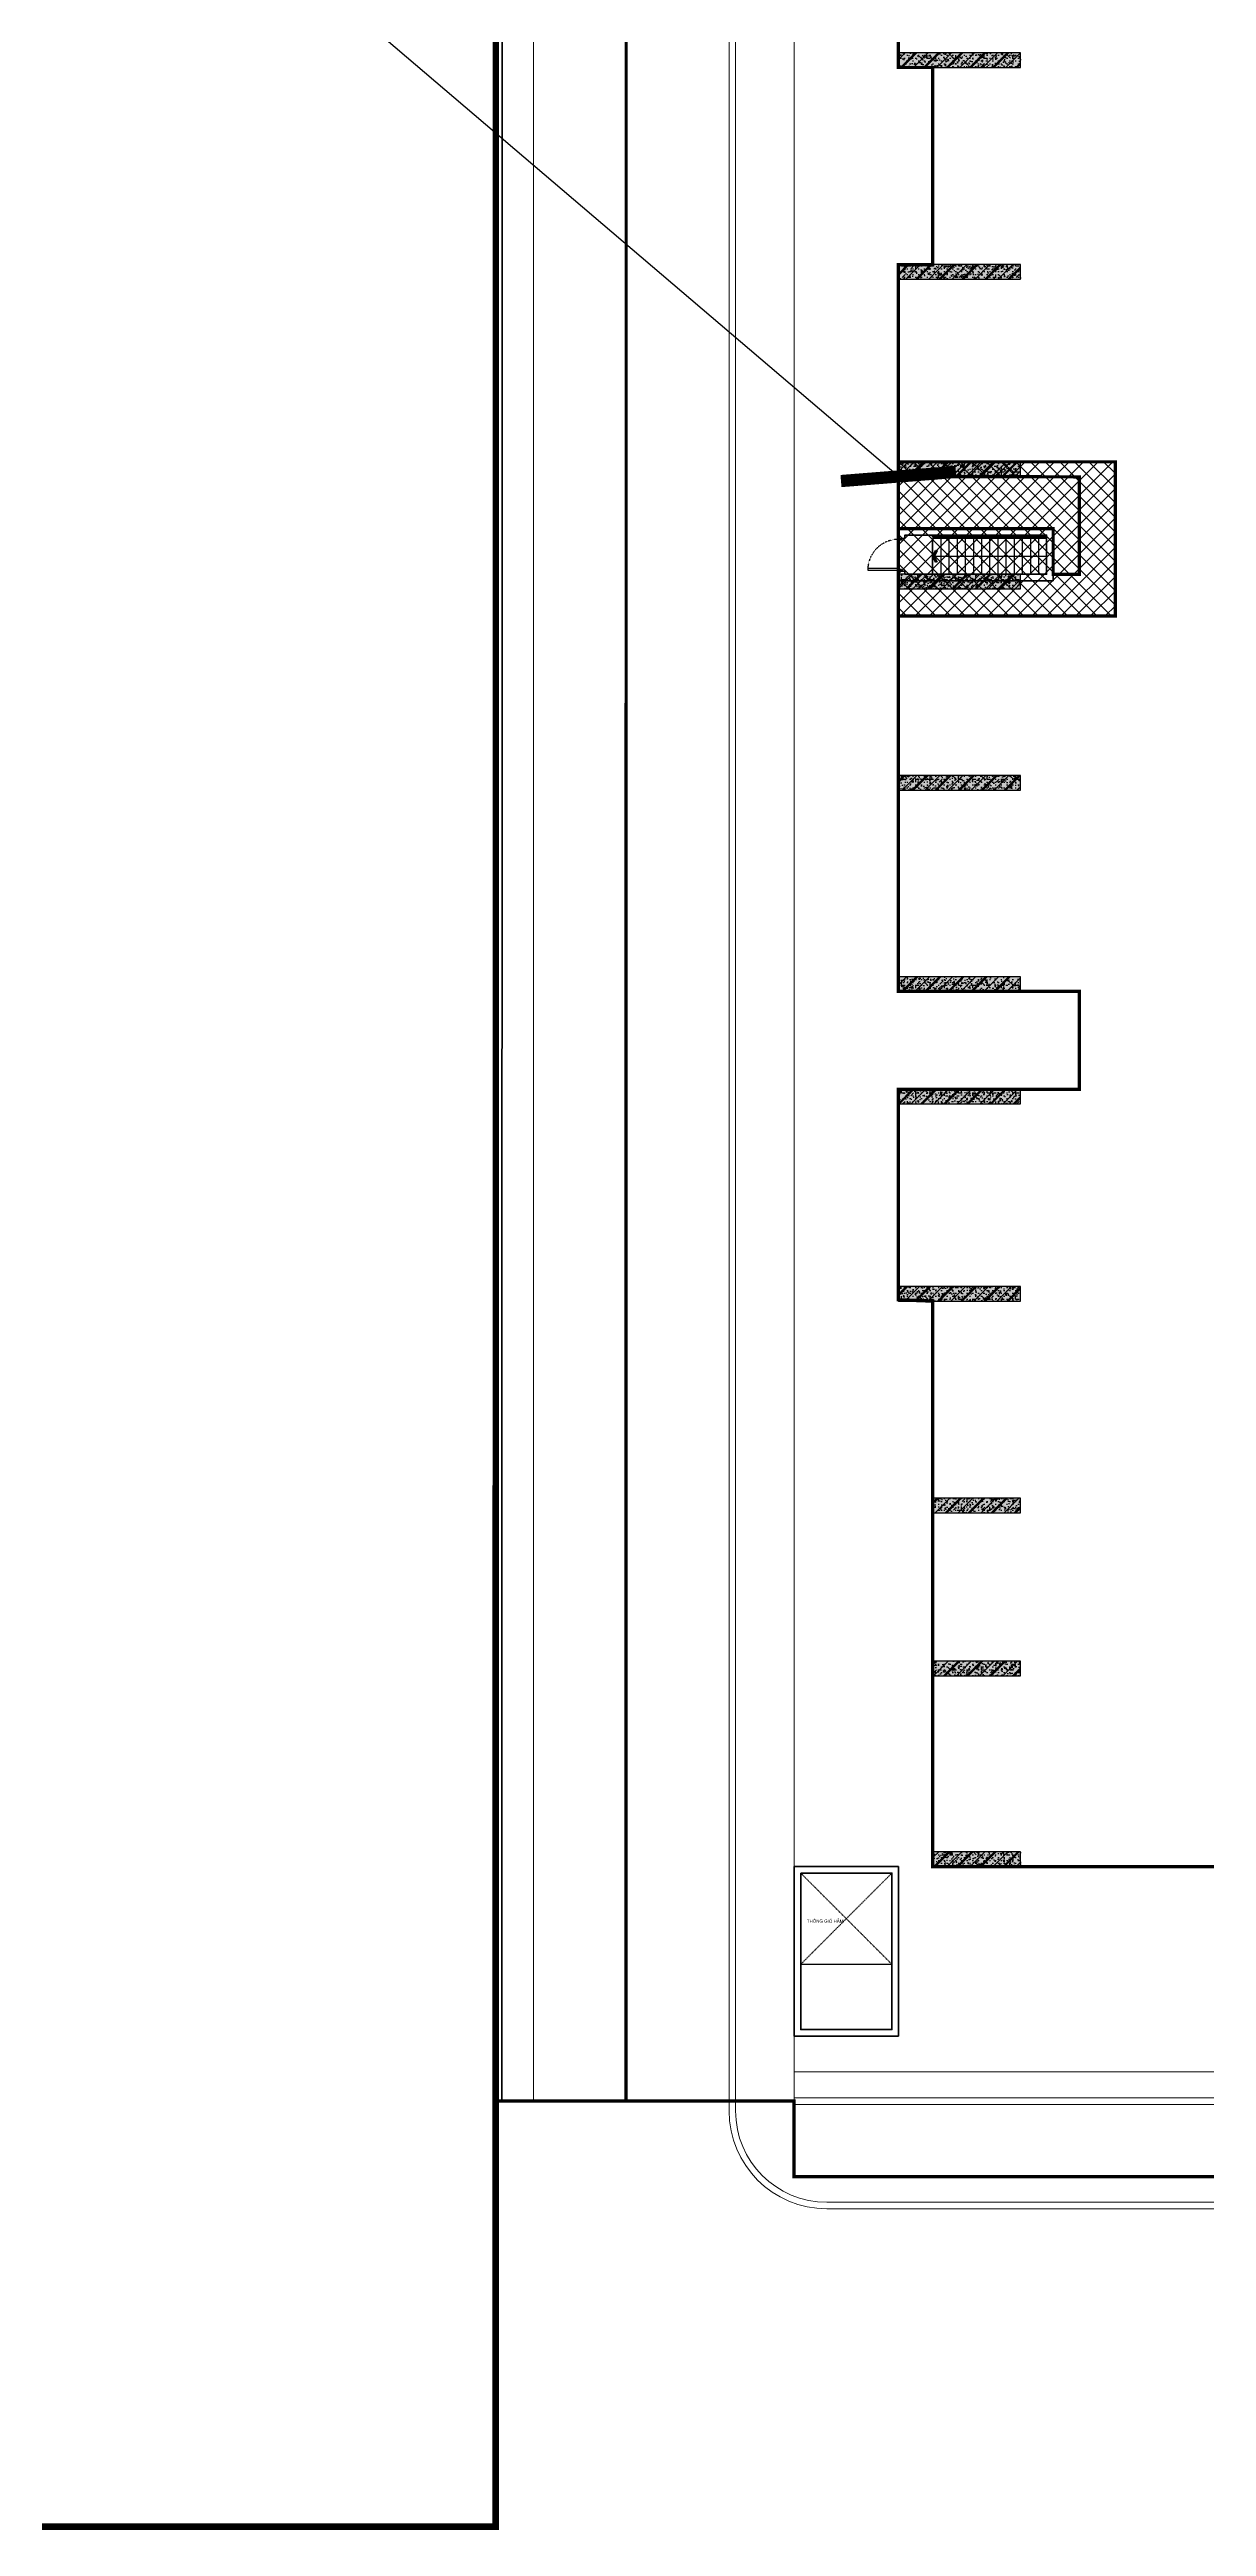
# Model space of a CAD drawing. Header units: millimetres. Extents: x 379264 to 1158416, y -283062 to 356890.
# Drawn here: x 766869 to 767579, y -4580 to -3060 of the extents above; entities that cross this region are included whole.
import ezdxf
from ezdxf.enums import TextEntityAlignment as Align
from ezdxf.xclip import XClip

# ---------------------------------------------------------------- set-up
doc = ezdxf.new("R2010")
doc.units = ezdxf.units.MM
doc.header["$XCLIPFRAME"] = 0
for name, pattern in [('keyplan TANG 1$0$Core 1A$0$Hidden10.5', [1.5, 1, -0.5]), ('keyplan TANG 1$0$mb tang 1 TWA$0$Hidden10.5', [1.5, 1, -0.5]), ('keyplan TANG 1$0$mb tang 1 TWA$0$Hidden21', [3, 2, -1]), ('keyplan TANG 1$0$Ranh dat$0$HTT Divide', [18, 10, -2, 1, -2, 1, -2]), ('keyplan TANG 1$0$Ranh dat$0$HTT Hidden 21', [3, 2, -1])]:
    doc.linetypes.add(name, pattern=pattern)
for name, color, linetype in [('11PM. DIM', 2, 'Continuous'), ('BLOCK A - CHI TIET THANG 1$0$Dim 100', 1, 'Continuous'), ('BLOCK A - CHI TIET THANG 3$0$Dim 50', 1, 'Continuous'), ('BLOCK A - CHI TIET THANG 3$0$DnW', 20, 'Continuous'), ('keyplan TANG 1$0$Concrete Line', 250, 'Continuous'), ('keyplan TANG 1$0$mb tang 1 TWA$0$Door', 250, 'Continuous'), ('keyplan TANG 1$0$mb tang 1 TWA$0$Staircase', 250, 'Continuous'), ('keyplan TANG 1$0$mb tang 1 TWA$0$Staircase Break', 250, 'Continuous'), ('keyplan TANG 1$0$mb tang 1 TWA$0$Staircase Direction', 250, 'Continuous'), ('keyplan TANG 1$0$mb tang 1 TWA$0$Staircase Hidden', 250, 'keyplan TANG 1$0$mb tang 1 TWA$0$Hidden21'), ('keyplan TANG 1$0$MB_Cot tang 1$0$Concrete Hatch', 250, 'Continuous'), ('keyplan TANG 1$0$MB_Cot tang 1$0$Concrete Line', 250, 'Continuous'), ('keyplan TANG 1$0$MB_Cot tang 1$0$Concrete Solid', 250, 'Continuous'), ('keyplan TANG 1$0$Opening Hidden', 250, 'keyplan TANG 1$0$Core 1A$0$Hidden10.5'), ('keyplan TANG 1$0$Opening Line', 250, 'Continuous'), ('keyplan TANG 1$0$Opening Text', 250, 'Continuous')]:
    doc.layers.add(name, color=color, linetype=linetype)
for name, color, linetype, lineweight in [('keyplan TANG 1$0$Hatch vat lieu', 250, 'Continuous', 5), ('keyplan TANG 1$0$mb tang 1 TWA$0$Net cat Tuong', 250, 'Continuous', 40), ('keyplan TANG 1$0$Net cat Tuong', 250, 'Continuous', 40), ('keyplan TANG 1$0$Net Thay khac', 250, 'Continuous', 15), ('keyplan TANG 1$0$Net thay Tuong', 250, 'Continuous', 20), ('keyplan TANG 1$0$Ranh dat$0$CGXD', 250, 'keyplan TANG 1$0$Ranh dat$0$HTT Hidden 21', 40), ('keyplan TANG 1$0$Ranh dat$0$Ranh dat', 250, 'keyplan TANG 1$0$Ranh dat$0$HTT Divide', 40)]:
    doc.layers.add(name, color=color, linetype=linetype, lineweight=lineweight)
doc.styles.add('[PMDC2013]STYLE', font='arial.ttf', dxfattribs={"width": 0.8})
doc.styles.add('keyplan TANG 1$0$VNI-HelveC', font='VHELVCN_0.TTF')
doc.dimstyles.new('BLOCK A - CHI TIET THANG 1$0$Dim 50 (A1-A2)', dxfattribs={"dimscale": 50, "dimtxt": 2.5, "dimasz": 0.7, "dimexe": 1, "dimexo": 1, "dimgap": 1, "dimtad": 1, "dimdec": 0, "dimzin": 12, "dimdsep": 46, "dimtxsty": '[PMDC2013]STYLE', "dimblk": 'ARCHTICK', "dimcen": 0, "dimdle": 1, "dimclrd": 2, "dimclre": 2, "dimclrt": 4, "dimadec": 0, "dimazin": 0, "dimtfac": 1, "dimtdec": 0, "dimtix": 1, "dimtmove": 2, "dimatfit": 3, "dimldrblk": 'ARCHTICK', "dimfxl": 1, "dimtolj": 1, "dimtzin": 0, "dimarcsym": 0})

# ---------------------------------------------------------------- blocks, each defined once
blk = doc.blocks.new('*U1377')
at = {"layer": 'keyplan TANG 1$0$Opening Hidden'}
for p, q in [((0, 0), (2800, 2800)), ((2800, 0), (0, 2800))]:
    blk.add_line(p, q, dxfattribs=at)
at = {"layer": 'keyplan TANG 1$0$Opening Line'}
blk.add_lwpolyline([(0, 0), (2800, 5.684341886080801e-14), (2800, 2800), (0, 2800)], close=True, dxfattribs=at)
at = {"layer": 'keyplan TANG 1$0$Opening Text', "style": 'keyplan TANG 1$0$VNI-HelveC'}
blk.add_attdef('OPENING', text='', height=100, dxfattribs=at).set_placement((750, 1325.000000000007), align=Align.MIDDLE_CENTER)
blk = doc.blocks.new('keyplan TANG 1$0$A$Cec98b088')
at = {"layer": 'keyplan TANG 1$0$Net cat Tuong'}
for points in [[(-3198.334611486609, 90250), (1.665388513391463, 90250), (1.665388513391463, 85049.16828283906), (-3198.334611486609, 85049.16828283906)], [(-2998.334611486609, 90050), (-198.3346114866085, 90050), (-198.3346114866085, 85249.16828283906), (-2998.334611486609, 85249.16828283906)]]:
    blk.add_lwpolyline(points, close=True, dxfattribs=at)
at = {"layer": 'keyplan TANG 1$0$Opening Line'}
blk.add_blockref('*U1377', (-2998.334611486609, 87250), dxfattribs=at).add_auto_attribs({'OPENING': 'THOÂNG GIOÙ HAÀM'})
blk = doc.blocks.new('keyplan TANG 1$0$mb tang 1 TWA$0$Arrow 60')
at = {"linetype": 'ByBlock', "lineweight": -2}
h = blk.add_hatch(color=0, dxfattribs=at)
h.paths.add_polyline_path([(1.875, 0.9375000000000001), (1.651393202249892, 1.384713595499924), (0, 0.5590169943748364), (-1.651393202250176, 1.384713595499924), (-1.875, 0.9375000000001494), (0, 0)], flags=17)
h.paths.add_polyline_path([(1.651393202249892, 1.384713595499925), (1.875, 0.9375), (0, 0), (-1.875, 0.9375000000001492), (-1.651393202250176, 1.384713595499925), (0, 0.5590169943748364)])
blk.add_hatch(color=0, dxfattribs=at).paths.add_polyline_path([(1.651393202249892, 1.384713595499925), (1.875, 0.9375), (0, 0), (-1.875, 0.9375000000001492), (-1.651393202250176, 1.384713595499925), (0, 0.5590169943748364)])
at = {"color": 0, "linetype": 'ByBlock', "lineweight": -2}
blk.add_lwpolyline([(1.651393202249892, 1.384713595499925), (1.875, 0.9375), (0, 0), (-1.875, 0.9375000000001492), (-1.651393202250176, 1.384713595499925), (0, 0.5590169943748364)], close=True, dxfattribs=at)
blk = doc.blocks.new('keyplan TANG 1$0$mb tang 1 TWA$0$Dot')
at = {"linetype": 'ByBlock', "lineweight": -2}
h = blk.add_hatch(color=0, dxfattribs=at)
edge = h.paths.add_edge_path()
edge.add_arc((0, 0), 0.5, 0, 360)
at = {"color": 0, "linetype": 'ByBlock', "lineweight": -2}
blk.add_line((-1.110223024625157e-16, -1), (5.551115123125783e-17, 1), dxfattribs=at)
blk.add_circle((0, 0), 0.5, dxfattribs=at)
blk = doc.blocks.new('*U1434')
at = {"layer": 'keyplan TANG 1$0$mb tang 1 TWA$0$Staircase'}
h = blk.add_hatch(dxfattribs=at)
h.set_pattern_fill('_USER', color=256, scale=250, angle=90, pattern_type=0)
h.set_pattern_definition([(90, (2200, 2550), (-250, 1.530808498934192e-14), [])])
h.paths.add_polyline_path([(1200, 2550), (4950, 2550), (4950, 1450), (1200, 1450)])
h.paths.add_polyline_path([(1200, 1400), (4950, 1400), (4950, 1350), (1200, 1350)])
h.paths.add_polyline_path([(1200, 1200), (4950, 1200), (4950, 1150), (1200, 1150)])
h.paths.add_polyline_path([(1200, 1100), (4950.000000000001, 1100), (4950.000000000001, 0), (1200, 0)])
for p, q in [((0, 0), (0, 2550)), ((0, 2550), (6150, 2550)), ((1200, 1450), (1200, 2550)), ((4950, 1450), (4950, 2550)), ((1100, 1100), (1100, 1450)), ((1100, 1450), (5050, 1450)), ((1100, 1100), (5050, 1100)), ((1150, 1150), (1150, 1400)), ((1150, 1400), (5000, 1400)), ((1150, 1150), (5000, 1150)), ((1200, 1150), (1200, 1400)), ((1200, 1400), (1200, 1350)), ((1200, 1350), (4950, 1350)), ((1200, 1200), (4950, 1200)), ((1200, 1200), (1200, 1150)), ((1200, 0), (1200, 1100)), ((4950, 1150), (4950, 1400)), ((4950, 0), (4950, 1100)), ((5000, 1150), (5000, 1400)), ((5050, 1100), (5050, 1450)), ((0, 0), (6150, 0))]:
    blk.add_line(p, q, dxfattribs=at)
for points in [[(1200, 2550), (4950, 2550), (4950, 1450), (1200, 1450)], [(1200, 1400), (4950, 1400), (4950, 1350), (1200, 1350)], [(1200, 1200), (4950, 1200), (4950, 1150), (1200, 1150)], [(1200, 1100), (4950.000000000001, 1100), (4950.000000000001, 0), (1200, 0)]]:
    blk.add_lwpolyline(points, close=True, dxfattribs=at)
at = {"layer": 'keyplan TANG 1$0$mb tang 1 TWA$0$Staircase Break'}
for p, q in [((1597.852911065573, 1350), (1847.852911065573, 2550)), ((1700, 1350), (1950, 2550))]:
    blk.add_line(p, q, dxfattribs=at)
at = {"layer": 'keyplan TANG 1$0$mb tang 1 TWA$0$Staircase Direction'}
for p, q in [((599.9999999999999, 550), (599.9999999999997, 2000)), ((599.9999999999997, 2000), (5550.000000000002, 2000)), ((5550.000000000001, 550), (5550.000000000002, 2000)), ((599.9999999999999, 550), (5550.000000000001, 550))]:
    blk.add_line(p, q, dxfattribs=at)
at = {"layer": 'keyplan TANG 1$0$mb tang 1 TWA$0$Staircase Hidden'}
for p, q in [((6150, 2550), (6150, 0)), ((6150.000000000001, 1200), (6150.000000000001, 1350))]:
    blk.add_line(p, q, dxfattribs=at)
for centre, start, end in [((1200, 1350), 90, 180), ((4950.000000000001, 1350), 7.016709298534877e-15, 90), ((1200, 1200), 180, 270), ((4950.000000000001, 1200), 270, 7.016709298534877e-15)]:
    blk.add_arc(centre, 1200, start, end, dxfattribs=at)
at = {"layer": 'keyplan TANG 1$0$mb tang 1 TWA$0$Staircase Direction', "yscale": 100, "zscale": 100}
for name, p, xscale, rotation in [('keyplan TANG 1$0$mb tang 1 TWA$0$Arrow 60', (1835.416666666667, 2000), 100, 270), ('keyplan TANG 1$0$mb tang 1 TWA$0$Dot', (4950, 2000), 100, 270), ('keyplan TANG 1$0$mb tang 1 TWA$0$Arrow 60', (4950, 550), -100, 90)]:
    blk.add_blockref(name, p, dxfattribs=dict(at, xscale=xscale, rotation=rotation))
blk = doc.blocks.new('keyplan TANG 1$0$mb tang 1 TWA$0$Door 1000-1')
at = {"color": 0, "linetype": 'ByBlock'}
blk.add_lwpolyline([(30, 100), (75, 100), (75, 1040.000000000015), (30, 1040.000000000015)], close=True, dxfattribs=at)
for points in [[(50, 55), (30, 55), (30, 100), (0, 100), (0, 0), (50, 0), (50, 55)], [(950.0000000000146, 55), (970.0000000000146, 55), (970.0000000000146, 100), (1000.000000000015, 100), (1000.000000000015, 0), (950.0000000000146, 0), (950.0000000000146, 55)]]:
    blk.add_lwpolyline(points, dxfattribs=at)
at = {"color": 0, "linetype": 'keyplan TANG 1$0$mb tang 1 TWA$0$Hidden10.5'}
blk.add_arc((30, 100), 940.0000000000146, 0, 90, dxfattribs=at)
blk = doc.blocks.new('*U1435')
at = {"layer": 'keyplan TANG 1$0$mb tang 1 TWA$0$Door'}
blk.add_blockref('keyplan TANG 1$0$mb tang 1 TWA$0$Door 1000-1', (0, 0), dxfattribs=at)
blk = doc.blocks.new('*U40')
at = {"layer": 'keyplan TANG 1$0$MB_Cot tang 1$0$Concrete Hatch'}
h = blk.add_hatch(dxfattribs=at)
h.set_pattern_fill('CONCRETE', color=256, scale=50, style=0, pattern_type=2)
h.set_pattern_definition([(45, (3200, -299.9999999999999), (-176.7766952966369, 176.7766952966369), []), (45, (3200, -249.9999999999999), (-353.5533905932737, 353.5533905932738), []), (49.99999999999999, (3200, -299.9999999999999), (358.6300913003767, -31.37606749129755), [37.5, -412.5]), (355, (3200, -299.9999999999999), (-69.3756668065, 376.0960668500059), [30, -330]), (100.4514, (3229.88584, -302.6146699999999), (289.2546908570108, 344.7197710304768), [31.870095, -350.571056]), (46.18420000000001, (3200, -199.9999999999999), (533.6205243128222, -82.75950716450905), [56.25, -618.75]), (96.6356, (3244.4683725, -206.8966534999999), (467.3313527743517, 487.0589354502209), [47.805144, -525.8565]), (351.1842, (3200, -199.9999999999999), (467.3309725668136, 487.0593004626623), [45, -495]), (21, (3250, -224.9999999999999), (298.4535260592309, -201.3094453326694), [37.5, -412.5]), (326.0000000000001, (3250, -224.9999999999999), (121.6576659607909, 362.5750225234265), [30, -330]), (71.4514, (3274.8711165, -241.7758029999999), (420.111314290745, 161.2652483549762), [31.870095, -350.571056]), (37.50000000000001, (3200, -299.9999999999999), (6.079927658645334, 166.4469269156558), [0, -326, 0, -335, 0, -331.25]), (7.499999999999999, (3200, -299.9999999999999), (131.5347687210743, 197.2058559411801), [0, -191, 0, -318.5, 0, -126.25]), (327.5, (3088.5, -299.9999999999999), (266.9112180862045, -11.2774358671899), [0, -125, 0, -390, 0, -517.5]), (317.5, (3038.5, -299.9999999999999), (291.5930846711931, 50.05249116615882), [0, -162.5, 0, -259, 0, -367.5]), (0, (3375, -124.9999999999999), (0, 875), [87.5, -787.5]), (0, (3637.5, 50.00000000000011), (0, 875), [87.5, -787.5]), (0, (3462.5, 400.0000000000001), (0, 875), [87.5, -350, 87.5, -350]), (90, (3375, -124.9999999999999), (-875, 5.35782974626967e-14), [87.5, -787.5]), (90, (3462.5, 400.0000000000001), (-875, 5.35782974626967e-14), [87.5, -787.5]), (90, (3725, 50.00000000000011), (-875, 5.35782974626967e-14), [87.5, -787.5]), (90, (3900, 312.5000000000001), (-875, 5.35782974626967e-14), [87.5, -787.5]), (135, (3462.5, -124.9999999999999), (-875.016357447105, 8.881784197001252e-14), [123.76, -1113.7]), (135, (3550, 400.0000000000001), (-875.016357447105, 8.881784197001252e-14), [123.76, -1113.7]), (45, (3637.5, 50.00000000000011), (8.881784197001252e-14, 875.016357447105), [123.76, -247.485, 123.76, -742.455]), (0, (3025, -299.9999999999999), (87.5, 87.5), [-175, 0])])
h.paths.add_polyline_path([(-250, 100), (-250, -349.9999999999999), (3500, -350), (3500, 100)])
at = {"layer": 'keyplan TANG 1$0$MB_Cot tang 1$0$Concrete Solid'}
blk.add_hatch(color=256, dxfattribs=at).paths.add_polyline_path([(-250, 100), (-250, -349.9999999999999), (3500, -350), (3500, 100)])
at = {"layer": 'keyplan TANG 1$0$MB_Cot tang 1$0$Concrete Line'}
blk.add_lwpolyline([(-250, 100), (-250, -349.9999999999999), (3500, -350), (3500, 100)], close=True, dxfattribs=at)
blk = doc.blocks.new('*U1383')
at = {"layer": 'keyplan TANG 1$0$MB_Cot tang 1$0$Concrete Hatch'}
h = blk.add_hatch(dxfattribs=at)
h.set_pattern_fill('CONCRETE', color=256, scale=50, style=0, pattern_type=2)
h.set_pattern_definition([(45, (3200, -199.9999999999998), (-176.7766952966369, 176.7766952966369), []), (45, (3200, -149.9999999999998), (-353.5533905932737, 353.5533905932738), []), (49.99999999999999, (3200, -199.9999999999998), (358.6300913003767, -31.37606749129755), [37.5, -412.5]), (355, (3200, -199.9999999999998), (-69.3756668065, 376.0960668500059), [30, -330]), (100.4514, (3229.88584, -202.6146699999998), (289.2546908570108, 344.7197710304768), [31.870095, -350.571056]), (46.18420000000001, (3200, -99.99999999999983), (533.6205243128222, -82.75950716450905), [56.25, -618.75]), (96.6356, (3244.4683725, -106.8966534999998), (467.3313527743517, 487.0589354502209), [47.805144, -525.8565]), (351.1842, (3200, -99.99999999999983), (467.3309725668136, 487.0593004626623), [45, -495]), (21, (3250, -124.9999999999998), (298.4535260592309, -201.3094453326694), [37.5, -412.5]), (326.0000000000001, (3250, -124.9999999999998), (121.6576659607909, 362.5750225234265), [30, -330]), (71.4514, (3274.8711165, -141.7758029999998), (420.111314290745, 161.2652483549762), [31.870095, -350.571056]), (37.50000000000001, (3200, -199.9999999999998), (6.079927658645334, 166.4469269156558), [0, -326, 0, -335, 0, -331.25]), (7.499999999999999, (3200, -199.9999999999998), (131.5347687210743, 197.2058559411801), [0, -191, 0, -318.5, 0, -126.25]), (327.5, (3088.5, -199.9999999999998), (266.9112180862045, -11.2774358671899), [0, -125, 0, -390, 0, -517.5]), (317.5, (3038.5, -199.9999999999998), (291.5930846711931, 50.05249116615882), [0, -162.5, 0, -259, 0, -367.5]), (0, (3375, -24.99999999999983), (0, 875), [87.5, -787.5]), (0, (3637.5, 150.0000000000002), (0, 875), [87.5, -787.5]), (0, (3462.5, 500.0000000000002), (0, 875), [87.5, -350, 87.5, -350]), (90, (3375, -24.99999999999983), (-875, 5.35782974626967e-14), [87.5, -787.5]), (90, (3462.5, 500.0000000000002), (-875, 5.35782974626967e-14), [87.5, -787.5]), (90, (3725, 150.0000000000002), (-875, 5.35782974626967e-14), [87.5, -787.5]), (90, (3900, 412.5000000000002), (-875, 5.35782974626967e-14), [87.5, -787.5]), (135, (3462.5, -24.99999999999983), (-875.016357447105, 8.881784197001252e-14), [123.76, -1113.7]), (135, (3550, 500.0000000000002), (-875.016357447105, 8.881784197001252e-14), [123.76, -1113.7]), (45, (3637.5, 150.0000000000002), (8.881784197001252e-14, 875.016357447105), [123.76, -247.485, 123.76, -742.455]), (0, (3025, -199.9999999999998), (87.5, 87.5), [-175, 0])])
h.paths.add_polyline_path([(-250, 150), (-250, -299.9999999999998), (3500, -299.9999999999999), (3500, 150)])
at = {"layer": 'keyplan TANG 1$0$MB_Cot tang 1$0$Concrete Solid'}
blk.add_hatch(color=256, dxfattribs=at).paths.add_polyline_path([(-250, 150), (-250, -299.9999999999998), (3500, -299.9999999999999), (3500, 150)])
at = {"layer": 'keyplan TANG 1$0$MB_Cot tang 1$0$Concrete Line'}
blk.add_lwpolyline([(-250, 150), (-250, -299.9999999999998), (3500, -299.9999999999999), (3500, 150)], close=True, dxfattribs=at)
blk = doc.blocks.new('*U1385')
at = {"layer": 'keyplan TANG 1$0$MB_Cot tang 1$0$Concrete Hatch'}
h = blk.add_hatch(dxfattribs=at)
h.set_pattern_fill('CONCRETE', color=256, scale=50, style=0, pattern_type=2)
h.set_pattern_definition([(45, (3200, -399.9999999999998), (-176.7766952966369, 176.7766952966369), []), (45, (3200, -349.9999999999998), (-353.5533905932737, 353.5533905932738), []), (49.99999999999999, (3200, -399.9999999999998), (358.6300913003767, -31.37606749129755), [37.5, -412.5]), (355, (3200, -399.9999999999998), (-69.3756668065, 376.0960668500059), [30, -330]), (100.4514, (3229.88584, -402.6146699999998), (289.2546908570108, 344.7197710304768), [31.870095, -350.571056]), (46.18420000000001, (3200, -299.9999999999998), (533.6205243128222, -82.75950716450905), [56.25, -618.75]), (96.6356, (3244.4683725, -306.8966534999998), (467.3313527743517, 487.0589354502209), [47.805144, -525.8565]), (351.1842, (3200, -299.9999999999998), (467.3309725668136, 487.0593004626623), [45, -495]), (21, (3250, -324.9999999999998), (298.4535260592309, -201.3094453326694), [37.5, -412.5]), (326.0000000000001, (3250, -324.9999999999998), (121.6576659607909, 362.5750225234265), [30, -330]), (71.4514, (3274.8711165, -341.7758029999998), (420.111314290745, 161.2652483549762), [31.870095, -350.571056]), (37.50000000000001, (3200, -399.9999999999998), (6.079927658645334, 166.4469269156558), [0, -326, 0, -335, 0, -331.25]), (7.499999999999999, (3200, -399.9999999999998), (131.5347687210743, 197.2058559411801), [0, -191, 0, -318.5, 0, -126.25]), (327.5, (3088.5, -399.9999999999998), (266.9112180862045, -11.2774358671899), [0, -125, 0, -390, 0, -517.5]), (317.5, (3038.5, -399.9999999999998), (291.5930846711931, 50.05249116615882), [0, -162.5, 0, -259, 0, -367.5]), (0, (3375, -224.9999999999998), (0, 875), [87.5, -787.5]), (0, (3637.5, -49.99999999999983), (0, 875), [87.5, -787.5]), (0, (3462.5, 300.0000000000002), (0, 875), [87.5, -350, 87.5, -350]), (90, (3375, -224.9999999999998), (-875, 5.35782974626967e-14), [87.5, -787.5]), (90, (3462.5, 300.0000000000002), (-875, 5.35782974626967e-14), [87.5, -787.5]), (90, (3725, -49.99999999999983), (-875, 5.35782974626967e-14), [87.5, -787.5]), (90, (3900, 212.5000000000002), (-875, 5.35782974626967e-14), [87.5, -787.5]), (135, (3462.5, -224.9999999999998), (-875.016357447105, 8.881784197001252e-14), [123.76, -1113.7]), (135, (3550, 300.0000000000002), (-875.016357447105, 8.881784197001252e-14), [123.76, -1113.7]), (45, (3637.5, -49.99999999999983), (8.881784197001252e-14, 875.016357447105), [123.76, -247.485, 123.76, -742.455]), (0, (3025, -399.9999999999998), (87.5, 87.5), [-175, 0])])
h.paths.add_polyline_path([(-250, 50), (-250, -399.9999999999998), (3500, -399.9999999999999), (3500, 50)])
at = {"layer": 'keyplan TANG 1$0$MB_Cot tang 1$0$Concrete Solid'}
blk.add_hatch(color=256, dxfattribs=at).paths.add_polyline_path([(-250, 50), (-250, -399.9999999999998), (3500, -399.9999999999999), (3500, 50)])
at = {"layer": 'keyplan TANG 1$0$MB_Cot tang 1$0$Concrete Line'}
blk.add_lwpolyline([(-250, 50), (-250, -399.9999999999998), (3500, -399.9999999999999), (3500, 50)], close=True, dxfattribs=at)
blk = doc.blocks.new('*U1386')
at = {"layer": 'keyplan TANG 1$0$MB_Cot tang 1$0$Concrete Hatch'}
h = blk.add_hatch(dxfattribs=at)
h.set_pattern_fill('CONCRETE', color=256, scale=50, style=0, pattern_type=2)
h.set_pattern_definition([(45, (2150, -399.9999999999998), (-176.7766952966369, 176.7766952966369), []), (45, (2150, -349.9999999999998), (-353.5533905932737, 353.5533905932738), []), (49.99999999999999, (2150, -399.9999999999998), (358.6300913003767, -31.37606749129755), [37.5, -412.5]), (355, (2150, -399.9999999999998), (-69.3756668065, 376.0960668500059), [30, -330]), (100.4514, (2179.88584, -402.6146699999998), (289.2546908570108, 344.7197710304768), [31.870095, -350.571056]), (46.18420000000001, (2150, -299.9999999999998), (533.6205243128222, -82.75950716450905), [56.25, -618.75]), (96.6356, (2194.4683725, -306.8966534999998), (467.3313527743517, 487.0589354502209), [47.805144, -525.8565]), (351.1842, (2150, -299.9999999999998), (467.3309725668136, 487.0593004626623), [45, -495]), (21, (2200, -324.9999999999998), (298.4535260592309, -201.3094453326694), [37.5, -412.5]), (326.0000000000001, (2200, -324.9999999999998), (121.6576659607909, 362.5750225234265), [30, -330]), (71.4514, (2224.8711165, -341.7758029999998), (420.111314290745, 161.2652483549762), [31.870095, -350.571056]), (37.50000000000001, (2150, -399.9999999999998), (6.079927658645334, 166.4469269156558), [0, -326, 0, -335, 0, -331.25]), (7.499999999999999, (2150, -399.9999999999998), (131.5347687210743, 197.2058559411801), [0, -191, 0, -318.5, 0, -126.25]), (327.5, (2038.5, -399.9999999999998), (266.9112180862045, -11.2774358671899), [0, -125, 0, -390, 0, -517.5]), (317.5, (1988.5, -399.9999999999998), (291.5930846711931, 50.05249116615882), [0, -162.5, 0, -259, 0, -367.5]), (0, (2325, -224.9999999999998), (0, 875), [87.5, -787.5]), (0, (2587.5, -49.99999999999983), (0, 875), [87.5, -787.5]), (0, (2412.5, 300.0000000000002), (0, 875), [87.5, -350, 87.5, -350]), (90, (2325, -224.9999999999998), (-875, 5.35782974626967e-14), [87.5, -787.5]), (90, (2412.5, 300.0000000000002), (-875, 5.35782974626967e-14), [87.5, -787.5]), (90, (2675, -49.99999999999983), (-875, 5.35782974626967e-14), [87.5, -787.5]), (90, (2850, 212.5000000000002), (-875, 5.35782974626967e-14), [87.5, -787.5]), (135, (2412.5, -224.9999999999998), (-875.016357447105, 8.881784197001252e-14), [123.76, -1113.7]), (135, (2500, 300.0000000000002), (-875.016357447105, 8.881784197001252e-14), [123.76, -1113.7]), (45, (2587.5, -49.99999999999983), (8.881784197001252e-14, 875.016357447105), [123.76, -247.485, 123.76, -742.455]), (0, (1975, -399.9999999999998), (87.5, 87.5), [-175, 0])])
h.paths.add_polyline_path([(-250, 50), (-250, -399.9999999999998), (2450, -399.9999999999999), (2450, 50)])
at = {"layer": 'keyplan TANG 1$0$MB_Cot tang 1$0$Concrete Solid'}
blk.add_hatch(color=256, dxfattribs=at).paths.add_polyline_path([(-250, 50), (-250, -399.9999999999998), (2450, -399.9999999999999), (2450, 50)])
at = {"layer": 'keyplan TANG 1$0$MB_Cot tang 1$0$Concrete Line'}
blk.add_lwpolyline([(-250, 50), (-250, -399.9999999999998), (2450, -399.9999999999999), (2450, 50)], close=True, dxfattribs=at)
blk = doc.blocks.new('*U41')
at = {"layer": 'keyplan TANG 1$0$MB_Cot tang 1$0$Concrete Hatch'}
h = blk.add_hatch(dxfattribs=at)
h.set_pattern_fill('CONCRETE', color=256, scale=50, style=0, pattern_type=2)
h.set_pattern_definition([(45, (2150, -299.9999999999999), (-176.7766952966369, 176.7766952966369), []), (45, (2150, -249.9999999999999), (-353.5533905932737, 353.5533905932738), []), (49.99999999999999, (2150, -299.9999999999999), (358.6300913003767, -31.37606749129755), [37.5, -412.5]), (355, (2150, -299.9999999999999), (-69.3756668065, 376.0960668500059), [30, -330]), (100.4514, (2179.88584, -302.6146699999999), (289.2546908570108, 344.7197710304768), [31.870095, -350.571056]), (46.18420000000001, (2150, -199.9999999999999), (533.6205243128222, -82.75950716450905), [56.25, -618.75]), (96.6356, (2194.4683725, -206.8966534999999), (467.3313527743517, 487.0589354502209), [47.805144, -525.8565]), (351.1842, (2150, -199.9999999999999), (467.3309725668136, 487.0593004626623), [45, -495]), (21, (2200, -224.9999999999999), (298.4535260592309, -201.3094453326694), [37.5, -412.5]), (326.0000000000001, (2200, -224.9999999999999), (121.6576659607909, 362.5750225234265), [30, -330]), (71.4514, (2224.8711165, -241.7758029999999), (420.111314290745, 161.2652483549762), [31.870095, -350.571056]), (37.50000000000001, (2150, -299.9999999999999), (6.079927658645334, 166.4469269156558), [0, -326, 0, -335, 0, -331.25]), (7.499999999999999, (2150, -299.9999999999999), (131.5347687210743, 197.2058559411801), [0, -191, 0, -318.5, 0, -126.25]), (327.5, (2038.5, -299.9999999999999), (266.9112180862045, -11.2774358671899), [0, -125, 0, -390, 0, -517.5]), (317.5, (1988.5, -299.9999999999999), (291.5930846711931, 50.05249116615882), [0, -162.5, 0, -259, 0, -367.5]), (0, (2325, -124.9999999999999), (0, 875), [87.5, -787.5]), (0, (2587.5, 50.00000000000011), (0, 875), [87.5, -787.5]), (0, (2412.5, 400.0000000000001), (0, 875), [87.5, -350, 87.5, -350]), (90, (2325, -124.9999999999999), (-875, 5.35782974626967e-14), [87.5, -787.5]), (90, (2412.5, 400.0000000000001), (-875, 5.35782974626967e-14), [87.5, -787.5]), (90, (2675, 50.00000000000011), (-875, 5.35782974626967e-14), [87.5, -787.5]), (90, (2850, 312.5000000000001), (-875, 5.35782974626967e-14), [87.5, -787.5]), (135, (2412.5, -124.9999999999999), (-875.016357447105, 8.881784197001252e-14), [123.76, -1113.7]), (135, (2500, 400.0000000000001), (-875.016357447105, 8.881784197001252e-14), [123.76, -1113.7]), (45, (2587.5, 50.00000000000011), (8.881784197001252e-14, 875.016357447105), [123.76, -247.485, 123.76, -742.455]), (0, (1975, -299.9999999999999), (87.5, 87.5), [-175, 0])])
h.paths.add_polyline_path([(-250, 100), (-250, -349.9999999999999), (2450, -350), (2450, 100)])
at = {"layer": 'keyplan TANG 1$0$MB_Cot tang 1$0$Concrete Solid'}
blk.add_hatch(color=256, dxfattribs=at).paths.add_polyline_path([(-250, 100), (-250, -349.9999999999999), (2450, -350), (2450, 100)])
at = {"layer": 'keyplan TANG 1$0$MB_Cot tang 1$0$Concrete Line'}
blk.add_lwpolyline([(-250, 100), (-250, -349.9999999999999), (2450, -350), (2450, 100)], close=True, dxfattribs=at)
blk = doc.blocks.new('keyplan TANG 1')
at = {"color": 7, "const_width": 100}
blk.add_lwpolyline([(22700, 90249.99999999988), (1049.999999999913, 90249.99999999988), (1049.999999999913, 107600.0000054772), (4.730700311483815e-07, 107600.0000054705), (-1.455191522836685e-11, 114100.0000055773), (5550.000000476677, 114100.0000055773), (5549.999999999985, 117100.0000055773), (-1.546140993013978e-11, 117100.0000055773), (-1.546140993013978e-11, 131300.0000067214), (4750.00000000003, 131300.0000067214), (4750.00000000003, 129900.0000055773), (5550.000000476677, 129900.0000055773), (5550.000000800704, 132900.0000054705), (0, 132900.0000060702), (1.818989403545856e-12, 139400.0000055773), (1048.454607184307, 139400.0000051688), (1048.454607184307, 145450.0000054775), (1.818989403545856e-12, 145450.0000054775), (5.238689482212067e-10, 152850.0000055773)], dxfattribs=at)
at = {"layer": 'keyplan TANG 1$0$Hatch vat lieu'}
for p, q in [((-11584.15576653814, 83068.40696962067), (-12334.59713349844, 83068.50557935756)), ((-12334.59713349844, 83068.50557935756), (-12334.59713349832, 70004.30634216021))]:
    blk.add_line(p, q, dxfattribs=at)
at = {"layer": 'keyplan TANG 1$0$mb tang 1 TWA$0$Door'}
blk.add_line((3.04680725093931e-11, 131000.0000067214), (3.04680725093931e-11, 130000.0000067214), dxfattribs=at)
at = {"layer": 'keyplan TANG 1$0$mb tang 1 TWA$0$Net cat Tuong'}
for p, q in [((3.092281986027956e-11, 131000.0000067214), (200.00000000003, 131000.0000067214)), ((3.092281986027956e-11, 130000.0000067214), (200.00000000003, 130000.0000067214))]:
    blk.add_line(p, q, dxfattribs=at)
for points in [[(3.092281986027956e-11, 131000.0000067214), (3.092281986027956e-11, 131300.0000067214), (4750.00000000003, 131300.0000067214), (4750.00000000003, 129700.0000067214), (3.092281986027956e-11, 129700.0000067214), (3.092281986027956e-11, 130000.0000067214)], [(200.0000000000309, 131000.0000067214), (200.0000000000309, 131100.0000067214), (4550.00000000003, 131100.0000067214), (4550.00000000003, 129900.0000067214), (200.0000000000309, 129900.0000067214), (200.0000000000309, 130000.0000067214)]]:
    blk.add_lwpolyline(points, dxfattribs=at)
at = {"layer": 'keyplan TANG 1$0$Net cat Tuong'}
for p, q in [((-12366.92764274753, 83068.50567815138), (-12354.3062627773, 163998.168266699)), ((-12354.3062627773, 163998.168266699), (107549.0375790985, 163991.8171732624)), ((-12166.927645179725, 83068.4744871655), (-12154.33745298329, 163798.15767438195)), ((-12154.33745298329, 163798.15767438195), (107549.0269854099, 163791.81717354295)), ((107549.0269854099, 163791.81717354295), (107549.0322822542, 163891.81717340267)), ((107549.0375790985, 163991.8171732624), (107549.0322822542, 163891.81717340267)), ((-12366.92764274753, 83068.50567815138), (-12266.927643963627, 83068.49008265845)), ((-12166.927645179725, 83068.4744871655), (-12266.927643963627, 83068.49008265845))]:
    blk.add_line(p, q, dxfattribs=at)
at = {"layer": 'keyplan TANG 1$0$Net Thay khac'}
blk.add_line((-11198.33461148633, 155953.1502415429), (-11198.33461148664, 83058.67119498213), dxfattribs=at)
for points in [[(62750.00000001115, 146099.9999999999), (62750.00000001115, 153400.0000025127, 0.4142135623737831), (59250.00000002266, 156900.0000025094), (1301.665388513698, 156900.0000025232, 0.414213562373095), (-5198.3346114863, 150400.0000025232), (-5198.334611486411, 82749.99999999988, 0.414213562373095), (-2198.334611486411, 79749.9999999999), (31332.59717774558, 79749.9999999999)], [(76849.99999999699, 145899.9999999999), (62549.9999999936, 145899.9999999999), (62550.00000001115, 153400.0000025131, 0.4142135623737835), (59250.00000002266, 156700.0000025094), (1301.665388513647, 156700.0000025232, 0.4142135623730949), (-4998.334611486301, 150400.0000025232), (-4998.334611486411, 82749.99999999988, 0.4142135623730965), (-2198.334611486411, 79949.99999999988), (31332.59717774558, 79949.9999999999)]]:
    blk.add_lwpolyline(points, format="xyb", dxfattribs=at)
at = {"layer": 'keyplan TANG 1$0$Net thay Tuong'}
blk.add_line((-3198.334611486305, 152571.572877777), (-3198.334611486644, 82949.99999999988), dxfattribs=at)
for points in [[(32549.99999677989, 83949.99999999988), (32549.99999677989, 82949.99999999988), (-3198.334611486651, 82949.99999999988)], [(32349.9999967799, 83949.99999999988), (32349.9999967799, 83149.99999999988), (-3198.334611486636, 83149.99999999988)], [(32549.99999677989, 83949.99999999988), (-3198.334611486644, 83949.99999999988)]]:
    blk.add_lwpolyline(points, dxfattribs=at)
at = {"layer": 'keyplan TANG 1$0$Ranh dat$0$CGXD', "ltscale": 0.1, "const_width": 99.99999999999987}
blk.add_lwpolyline([(-120672.6085753441, -1999.999999165535), (101549.9999992847, -1999.999999403954), (101552.6037964821, 159996.8385541439), (-8354.52076458931, 159998.1233597398), (-8358.646733760834, 83058.68978583813)], dxfattribs=at)
at = {"layer": 'keyplan TANG 1$0$Ranh dat$0$Ranh dat', "ltscale": 0.1, "const_width": 199.9999999999999}
blk.add_lwpolyline([(107552.6680879593, 163996.7684141397), (107549.8392677307, -11999.99999952316), (-120672.6085753441, -11999.99999928474), (-121036.9114780426, 70001.20354908705), (-12359.34739804268, 69993.09698444605), (-12354.30626320839, 163998.1701167822), (107552.6680879593, 163996.7684141397)], close=True, dxfattribs=at)
at = {"layer": 'keyplan TANG 1$0$Ranh dat$0$Ranh dat', "ltscale": 0.1, "const_width": 99.99999999999993}
blk.add_lwpolyline([(26611.91180562973, 80732.27756929398), (31332.58105826378, 75108.03633600473), (31333.1513197422, -11999.99999904633), (-120672.6085753441, -11999.99999928474), (-121023.9264128208, 69993.49156856537), (-12357.21371841431, 69991.76627880335), (-12355.67700719833, 83058.66361939907), (-3201.951178073883, 83058.72354507446), (-3201.935946464539, 80732.08239006996), (26611.91180562973, 80732.27756929398)], dxfattribs=at)
ref = blk.add_blockref('*U1434', (6000.00000000003, 129900.0000067214), dxfattribs=dict(xscale=-1))
XClip(ref).set_block_clipping_path([(1450, 0), (4950, 1200.0000000000146)])
at = {"layer": 'keyplan TANG 1$0$Concrete Line'}
blk.add_blockref('keyplan TANG 1$0$A$Cec98b088', (0, -1.091393642127514e-10), dxfattribs=at)
at = {"layer": 'keyplan TANG 1$0$mb tang 1 TWA$0$Door', "rotation": 90}
blk.add_blockref('*U1435', (100.0000000000305, 130000.0000067214), dxfattribs=at)
at = {"layer": 'keyplan TANG 1$0$MB_Cot tang 1$0$Concrete Line'}
for name, p in [('*U40', (250, 145800.0000054775)), ('*U1383', (250, 139250.0000054772)), ('*U1385', (250, 133300.0000054772)), ('*U1383', (250, 129750.0000054775)), ('*U1383', (249.9999999996508, 123575.0000068272)), ('*U1385', (250, 117500.0000054772)), ('*U1383', (250, 113950.0000054775)), ('*U1385', (250, 108000.0000054772)), ('*U1386', (1300, 101500.0000054775)), ('*U1386', (1300, 96500.00000547722)), ('*U41', (1300, 90600.00000547746))]:
    blk.add_blockref(name, p, dxfattribs=at)
blk = doc.blocks.new('_ArchTick')
at = {"color": 0, "linetype": 'ByBlock', "const_width": 0.15}
blk.add_lwpolyline([(-0.5, -0.5), (0.5, 0.5)], dxfattribs=at)
blk = doc.blocks.new('A$C7B9A04D0')
at = {"layer": 'BLOCK A - CHI TIET THANG 3$0$DnW', "xscale": 0.02, "yscale": 0.02, "zscale": 0.02}
blk.add_blockref('keyplan TANG 1', (-863.4642223573755, 1049.538480618317), dxfattribs=at)
at = {"layer": 'BLOCK A - CHI TIET THANG 3$0$Dim 50'}
h = blk.add_hatch(dxfattribs=at)
h.set_pattern_fill('ANSI37', color=256, scale=2)
h.set_pattern_definition([(45, (-31647.86024632561, -23444.86817238378), (-4.490128060534577, 4.490128060534577), []), (135, (-31647.86024632561, -23444.86817238378), (-4.490128060534577, -4.490128060534576), [])])
h.paths.add_polyline_path([(-730.2669901020126, 3716.538480727864), (-730.2669901020126, 3621.999327592031), (-863.4642223573755, 3621.999327592031), (-863.4642223573755, 3716.538480727864)])
at = {"const_width": 2}
blk.add_lwpolyline([(-730.2669901020126, 3716.538480727864), (-730.2669901020126, 3621.999327592031), (-863.4642223573755, 3621.999327592031), (-863.4642223573755, 3716.538480727864)], close=True, dxfattribs=at)
at = {"layer": 'BLOCK A - CHI TIET THANG 1$0$Dim 100'}
blk.add_leader([(-863.4642223573755, 3707.538480727861), (-1362.981166273588, 4133.464136867893), (-2426.895509497146, 4133.464136867893)], dimstyle='BLOCK A - CHI TIET THANG 1$0$Dim 50 (A1-A2)', override={"dimasz": 1, "dimtad": 0}, dxfattribs=at)

msp = doc.modelspace()

# ---------------------------------------------------------------- block references
at = {"layer": '11PM. DIM'}
msp.add_blockref('A$C7B9A04D0', (768253.2560930145, -7029.301869962608), dxfattribs=at)

doc.saveas('drawing.dxf')
